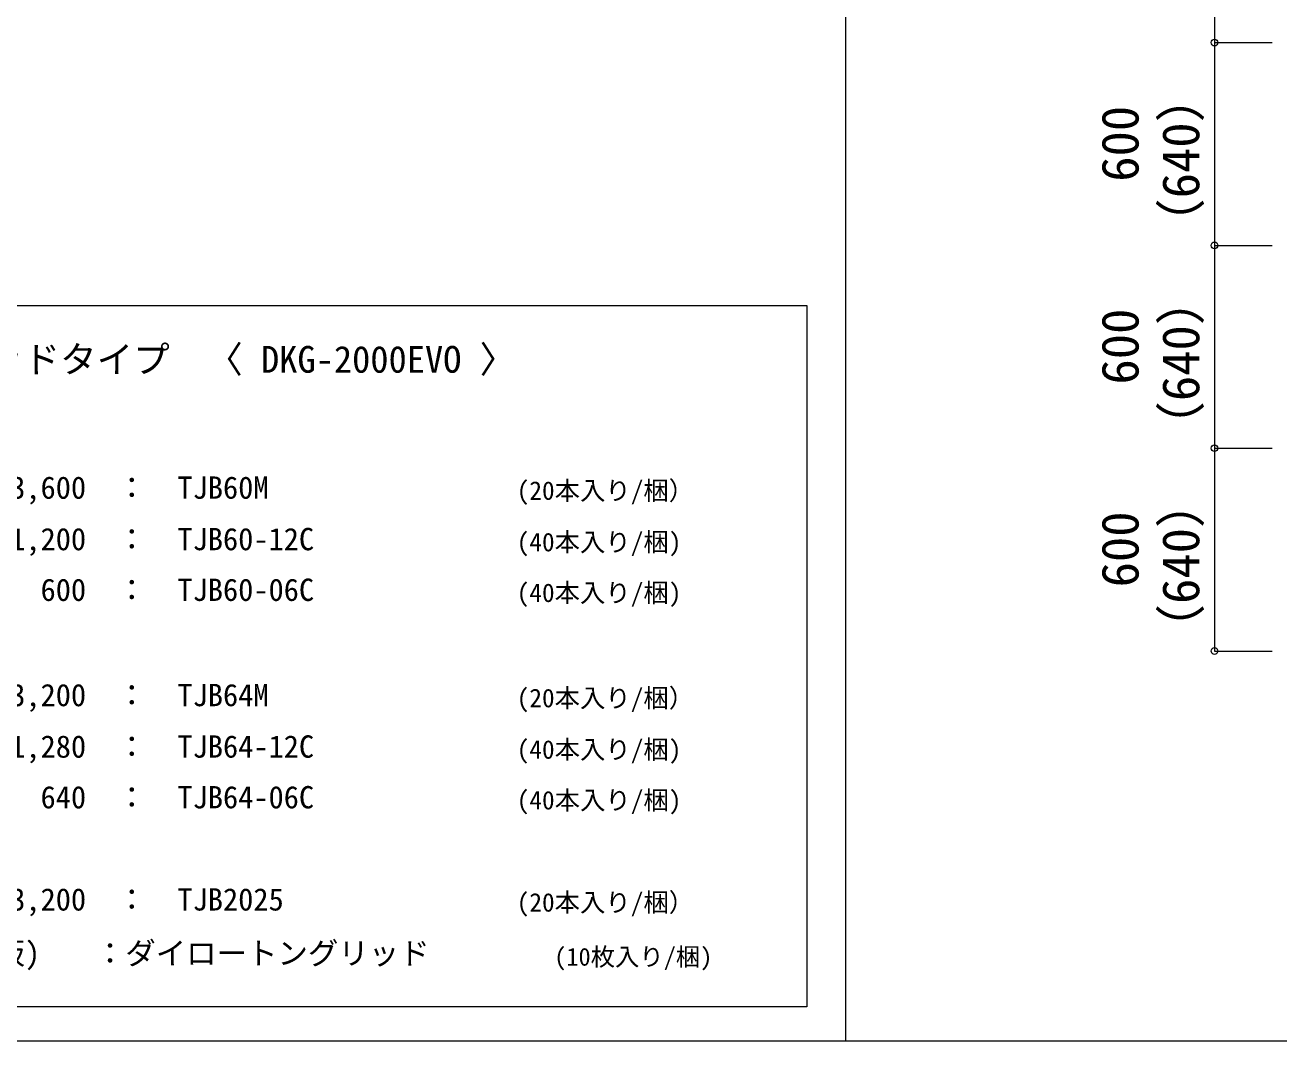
# Model space of a CAD drawing. Units: millimetres, scale not verified. Extents: x -446 to 404, y -405 to 200.
# Drawn here: x -322.8 to -261, y 71.5 to 121.6 of the extents above; entities that cross this region are included whole.
import ezdxf
from ezdxf.enums import TextEntityAlignment as Align

# ---------------------------------------------------------------- set-up
doc = ezdxf.new("R2010")
doc.units = ezdxf.units.MM
doc.header["$LTSCALE"] = 2
doc.layers.add('2-0_○注記', color=134, linetype='Continuous', lineweight=18)
doc.styles.add('ＭＳ ゴシック', font='')
doc.styles.get('ＭＳ ゴシック').set_extended_font_data('MS Gothic')

msp = doc.modelspace()

# ---------------------------------------------------------------- linework, layer by layer
at = {"layer": '2-0_○注記'}
for p, q in [((-282.389, 200.274), (-282.389, 71.498)), ((-446.121, 71.498), (-46.121, 71.498))]:
    msp.add_line(p, q, dxfattribs=at)
for points in [[(-264.205, 130.724), (-264.205, 120.724), (-261.358, 120.724)], [(-264.205, 120.724), (-264.205, 110.724), (-261.358, 110.724)], [(-264.205, 110.724), (-264.205, 100.724), (-261.358, 100.724)], [(-264.205, 100.724), (-264.205, 90.724), (-261.358, 90.724)]]:
    msp.add_lwpolyline(points, dxfattribs=at)
msp.add_lwpolyline([(-341.921, 107.759), (-284.301, 107.759), (-284.301, 73.173), (-341.921, 73.173)], close=True, dxfattribs=at)
for centre in [(-264.205, 120.724), (-264.205, 110.724), (-264.205, 100.724), (-264.205, 90.724)]:
    msp.add_circle(centre, 0.167, dxfattribs=at)

# ---------------------------------------------------------------- texts
at = {"layer": '2-0_○注記', "style": 'ＭＳ ゴシック'}
for s, p in [('600', (-267.396, 113.864)), ('（640）', (-264.405, 110.547)), ('（640）', (-264.405, 100.547)), ('600', (-267.396, 103.864)), ('600', (-267.396, 93.864)), ('（640）', (-264.405, 90.547))]:
    msp.add_text(s, height=1.833, rotation=90, dxfattribs=at).set_placement(p, align=Align.BOTTOM_LEFT)
for s, height, p in [('システム天井 グリッドタイプ\u3000〈 DKG-2000EVO 〉', 1.32, (-340.001, 104.05)), ('\u3000\u3000DGメインバー\u3000L=3,600\u3000：\u3000TJB60M\u3000\u3000', 1.1, (-338.555, 97.901)), ('(20本入り/梱）', 0.9164, (-298.596, 97.901)), ('\u3000\u3000DGクロスバー\u3000L=1,200\u3000：\u3000TJB60-12C ', 1.1, (-338.555, 95.363)), ('(40本入り/梱)\u3000', 0.9164, (-298.596, 95.363)), ('\u3000\u3000\u3000\u3000\u3000\u3000\u3000\u3000  L=  600\u3000：\u3000TJB60-06C ', 1.1, (-338.555, 92.863)), ('(40本入り/梱)', 0.9164, (-298.596, 92.863)), ('\u3000\u3000DGメインバー\u3000L=3,200\u3000：\u3000TJB64M\u3000\u3000', 1.1, (-338.555, 87.673)), ('(20本入り/梱）', 0.9164, (-298.596, 87.673)), ('\u3000\u3000DGクロスバー\u3000L=1,280\u3000：\u3000TJB64-12C ', 1.1, (-338.555, 85.135)), ('(40本入り/梱)', 0.9164, (-298.596, 85.135)), ('\u3000\u3000\u3000\u3000\u3000\u3000\u3000\u3000  L=  640\u3000：\u3000TJB64-06C ', 1.1, (-338.555, 82.635)), ('(40本入り/梱)', 0.9164, (-298.595, 82.635)), ('\u3000Lバー\u3000\u3000\u3000\u3000 \u3000L=3,200\u3000：\u3000TJB2025\u3000 ', 1.1, (-338.555, 77.597)), ('(20本入り/梱）', 0.9164, (-298.595, 77.597)), ('(岩綿吸音板)', 1.1, (-331.083, 74.944)), ('：ダイロートングリッド', 1.1, (-319.388, 74.944)), ('\u3000(10枚入り/梱)', 0.8798, (-297.945, 74.944))]:
    msp.add_text(s, height=height, dxfattribs=at).set_placement(p, align=Align.BOTTOM_LEFT)

doc.saveas('drawing.dxf')
